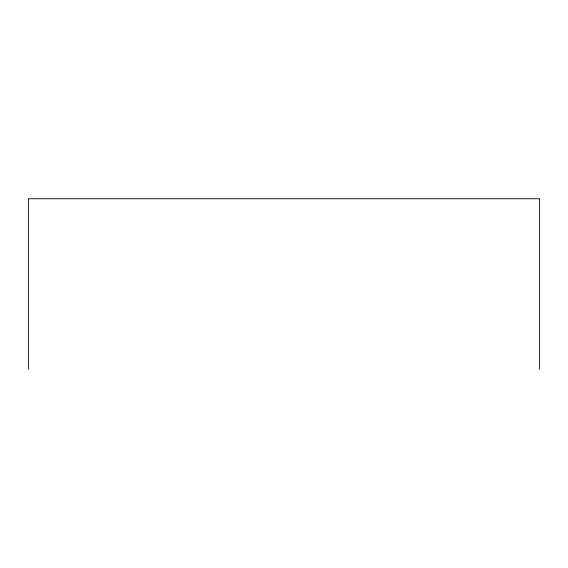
<?xml version="1.0" encoding="UTF-8"?>
<svg xmlns="http://www.w3.org/2000/svg" width="568" height="568" viewBox="0 0 568 568"><rect width="100%" height="100%" fill="white"/><g stroke="black" fill="none" stroke-linecap="round" stroke-linejoin="round"><path stroke-width="0.85" d="M539.6 369.257L539.6 198.743L28.4 198.743L28.4 369.257"/></g></svg>
